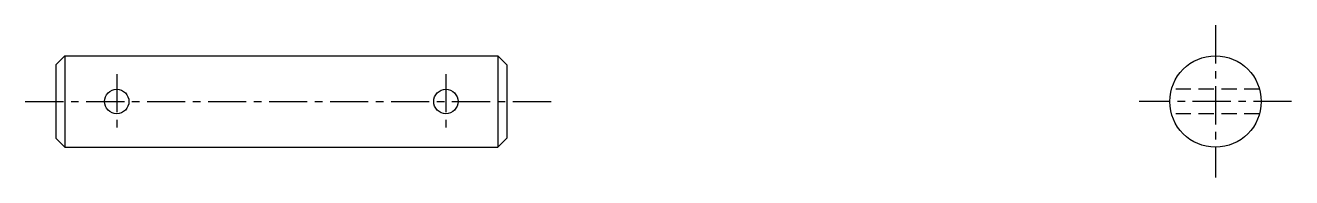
# Model space of a CAD drawing. Extents: x -113 to 7, y 83 to 227.
# Drawn here: x -34.47 to 7.09, y 222.39 to 227.39 of the extents above; entities outside this region: 2.
import ezdxf

# ---------------------------------------------------------------- set-up
doc = ezdxf.new("R2010")
doc.units = 0
doc.linetypes.add('CENTER', pattern=[2, 1.25, -0.25, 0.25, -0.25])
doc.linetypes.add('DASHED', pattern=[0.75, 0.5, -0.25])
doc.layers.get('0').update_dxf_attribs({"linetype": 'CONTINUOUS'})
doc.layers.add('CENTER', color=1, linetype='CENTER')

msp = doc.modelspace()

# ---------------------------------------------------------------- linework, layer by layer
at = {"color": 7, "linetype": 'CONTINUOUS'}
for p, q in [((-33.465, 226.089), (-33.165, 226.389)), ((-33.465, 226.089), (-33.465, 223.689)), ((-33.165, 226.389), (-18.965, 226.389)), ((-33.165, 226.389), (-33.165, 223.389)), ((-29.615, 226.389), (-29.615, 226.389)), ((-26.065, 226.389), (-26.065, 226.389)), ((-18.965, 226.389), (-18.965, 223.389)), ((-18.665, 226.089), (-18.965, 226.389)), ((-18.665, 226.089), (-18.665, 223.689)), ((-33.165, 223.389), (-33.465, 223.689)), ((-18.965, 223.389), (-18.665, 223.689)), ((-33.165, 223.389), (-18.965, 223.389))]:
    msp.add_line(p, q, dxfattribs=at)
at = {"color": 3, "linetype": 'DASHED'}
for p, q in [((6.036, 225.289), (3.145, 225.289)), ((6.036, 224.489), (3.145, 224.489))]:
    msp.add_line(p, q, dxfattribs=at)
at = {"color": 7, "linetype": 'CONTINUOUS'}
for centre, radius in [((4.59, 224.889), 1.5), ((-31.465, 224.889), 0.4), ((-20.665, 224.889), 0.4)]:
    msp.add_circle(centre, radius, dxfattribs=at)
at = {"layer": 'CENTER', "color": 1, "linetype": 'CENTER'}
for p, q in [((4.59, 227.389), (4.59, 222.389)), ((-31.465, 225.789), (-31.465, 223.989)), ((-20.665, 225.789), (-20.665, 223.989)), ((-34.465, 224.889), (-17.184, 224.889)), ((7.09, 224.889), (2.09, 224.889))]:
    msp.add_line(p, q, dxfattribs=at)

# ---------------------------------------------------------------- texts
at = {"color": 7, "linetype": 'CONTINUOUS'}
for s, p in [('CMG 3-10', (-113.393, 112.877)), ('CMG03', (-113.393, 82.877))]:
    msp.add_text(s, height=8, dxfattribs=at).set_placement(p)

doc.saveas('drawing.dxf')
